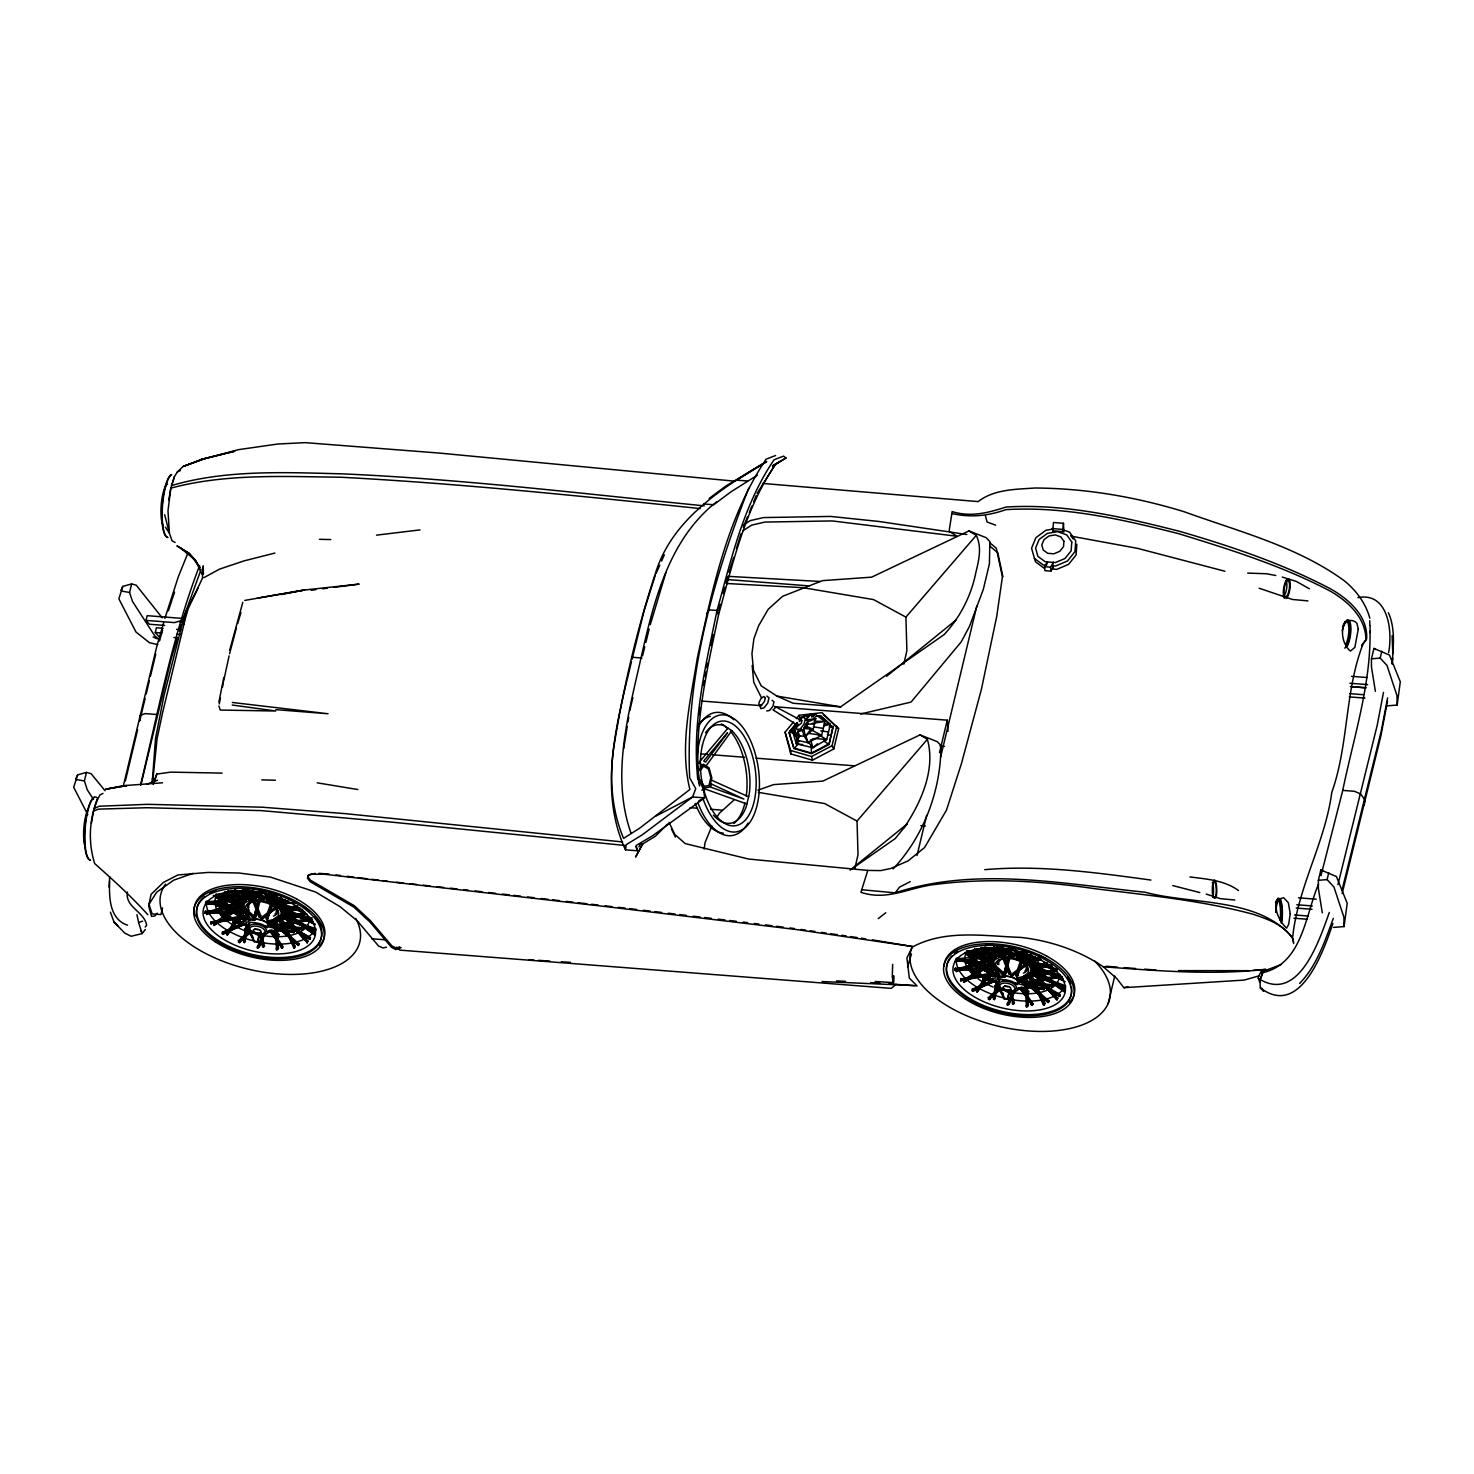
<?xml version="1.0" encoding="UTF-8"?>
<svg xmlns="http://www.w3.org/2000/svg" width="1474" height="1474" viewBox="0 0 1474 1474"><rect width="100%" height="100%" fill="white"/><g stroke="black" fill="none" stroke-linecap="round" stroke-linejoin="round"><path stroke-width="1.5" d="M1333.565 927.422L1344.067 926.556L1347.218 903.286L1336.402 876.551L1320.851 869.936L1318.364 880.31L1318.364 888.343L1322.289 912.793M1386.647 705.917L1397.149 705.051L1400.3 681.78L1389.485 655.064L1373.934 648.431L1371.446 658.823L1371.446 666.838L1375.371 691.288M270.332 924.438L270.553 921.747L270.332 924.438L297.748 906.16M1047.627 963.167L1020.211 981.444L1020.45 978.754L1044.992 962.393M1370.065 632.622L1370.12 625.695M262.151 892.489L256.015 916.644L253.712 918.284L259.664 893.41M1012.048 949.514L1005.894 973.651L1003.591 975.291L1009.543 950.435M237.498 891.788L249.825 917.97L248.609 920.402L235.011 890.038M244.868 911.651L227.217 935.05L226.554 932.747L235.785 920.255M314.496 934.866L314.975 932.747L280.963 908.481L281.202 911.116L314.496 934.866L314.975 932.747M988.335 977.354L977.096 992.057L976.433 989.773L993.587 966.576M1064.375 991.873L1064.854 989.773L1030.842 965.507L1031.081 968.142L1064.375 991.873L1064.854 989.773M793.473 722.039L785.089 732.136L790.764 753.914L812.45 760.197L833.75 748.976L838.614 728.709L822.031 712.661L799.055 715.295L796.273 718.667M892.673 964.383L892.249 977.115L893.465 982.624L875.151 981.481M218.889 702.085L223.79 677.414M233.5 923L232.874 920.882L234.458 922.19L241.183 922.706M982.753 977.907L984.356 979.215L983.398 980.026L982.753 977.907L987.34 978.257M295.132 931.126L293.492 931.31L293.418 932.618L295.132 931.126L275.435 929.007M1045.011 988.151L1043.371 988.317L1043.297 989.625L1045.011 988.151L1025.333 986.032M893.815 975.751L893.465 982.624L893.465 976.285M109.076 887.182L109.666 876.827M1388.619 652.632C1392.819 630.964 1388.232 591.645 1357.886 597.652M1392.193 663.687C1393.206 646.754 1395.602 628.679 1388.397 612.723M245.31 924.216L222.298 933.761L222.408 932.213L241.239 923.701M995.208 981.242L972.195 990.768L972.287 989.238L993.218 979.786M1009.174 991.597L1007.645 999.409L1004.107 998.727L1002.652 992.665M735.379 481.243L439.473 453.089L305.192 442.642L277.665 444.024L238.585 449.644L204.997 458.543L183.255 466.41L177.304 471.975L174.466 476.599L170.726 488.686L167.981 510.944L169.418 533.275L172.053 540.792L175.148 542.469M1076.849 544.256L1076.057 554.998L1068.576 564.358L1056.803 569.351L1052.676 569.038M716.438 501.952C668.643 539.576 653.848 601.41 641.006 657.938C628.385 714.54 610.826 775.821 630.909 832.865M218.907 706.046L220.234 710.063L275.693 711.002L232.229 705.033M250.193 931.66L253.012 933.263L246.969 928.159L247.835 924.548L249.825 923.424L246.895 926.317M1000.072 988.667L1002.891 990.27L996.848 985.166L997.714 981.573L999.704 980.431L996.774 983.342M102.977 793.381L99.919 794.965C88.974 815.362 87.721 841.654 94.686 863.58C113.185 880.052 131.186 896.266 147.861 914.746M1292.753 936.561C1298.06 886.74 1325.181 842.317 1331.777 792.459C1348.692 744.665 1344.712 692.338 1362.602 645.096M1063.878 532.114L1063.454 523.288L1053.486 522.515L1052.749 530.806L1062.736 531.598L1063.141 529.866L1069.59 532.151L1075.744 540.884L1074.97 551.626L1067.489 560.986L1055.697 565.979L1052.51 565.74L1053.376 562.184L1050.594 567.158L1050.907 571.138L1044.919 570.659L1044.605 566.698L1047.388 561.705L1046.558 565.168L1043.334 565.021L1034.343 558.406M292.792 922.245L315.381 930.702L315.694 928.786L282.087 916.183M696.889 741.772L697.294 757.728M697.902 730.459L698.529 723.697M699.339 714.65L699.947 707.87M1032.426 975.401L1065.26 987.727L1065.37 986.585M1364.298 805.08L1364.777 799.737L1360.723 794.025L1354.514 791.298L1342.74 790.396L1320.98 875.667M1392.175 664L1392.727 657.92M275.269 899.287L275.675 894.902M276.172 896.303L275.546 902.954L276.504 903.267L277.665 897.648A20.654 10.539 13.5 0 1 281.681 901.185M276.504 903.267L277.13 896.524M1025.572 951.928L1025.425 959.979L1026.051 953.328M1026.383 960.274L1027.028 953.549M243.486 903.451L243.118 905.552L215.057 895.658M152.393 778.401L152.614 782.51L157.11 738.548L162.711 712.145L185.282 618.675L188.267 608.559L202.399 578.25L203.172 565.85L203.467 574.031M287.043 900.817L261.138 919.15L261.303 917.528L285.256 899.656M1035.835 958.745L1011.017 976.156L1011.201 974.535L1035.153 956.681M240.446 919.057L238.18 920.568L238.272 922.724L240.17 921.471L240.446 919.057L255.426 919.887L252.865 920.089M990.325 976.083L988.059 977.575L988.17 979.749L990.049 978.478L990.325 976.083L1005.323 976.912L999.869 977.815M259.295 934.59L257.747 942.402L254.228 941.702L248.093 930.076L250.175 931.881M704.185 849.116L705.014 842.704L711.887 826.048M257.747 942.402L258.779 934.682L256.292 934.35L259.682 935.05A11.166 5.693 13.5 0 0 267.568 933.226L268.655 931.476L267.568 933.226M1007.645 999.409L1009.414 989.57M281.368 914.709L281.921 912.203L307.937 941.002L307.366 942.641L282.861 916.367M1031.247 971.735L1031.8 969.229L1057.835 998.027L1057.245 999.648L1031.247 971.735L1032.15 969.395M213.472 924.64L213.712 922.964L214.799 924.548L213.877 925.377L241.496 906.75M315.381 930.702L315.694 928.786M993.255 963.591L963.756 982.384L963.591 979.989L987.801 964.549M1065.26 987.727L1065.591 985.811L1031.984 973.209M772.634 466.06L786.047 458.009L783.56 456.129L774.016 459.833C743.412 504.827 731.399 558.793 717.046 610.476C705.696 665.658 691.914 721.707 697.663 778.438L703.724 789.29L704.609 797.876L652.798 835.611L636.178 845.468L637.45 850.774L625.473 849.853L626.21 844.694L642.332 834.781L692.633 796.955L695.746 788.664L689.685 777.83C685.078 678.666 712.79 579.89 748.663 488.281M623.686 748.755L627.279 726.369M627.998 721.892L628.716 717.414M91.425 823.118L93.452 811.105L98.445 809.134L146.755 807.734L261.23 810.608L390.518 822.013L625.252 845.486M242.473 917.97L210.708 923.516L210.966 921.969L247.853 914.728M992.371 974.977L960.587 980.542L960.864 978.994L997.732 971.753M703.669 685.465L704.443 680.988M705.217 676.511L706.009 672.033M706.783 667.556L707.557 663.079M994.213 957.547L993.31 959.519M1031.8 969.229L1031.524 970.85L1056.766 999.98M168.755 499.962L170.855 488.134C225.909 473.357 284.445 476.581 341.12 477.244C461.086 483.619 580.627 496.075 700.095 508.567M247.853 928.583L244.408 942.605L243.431 940.523L246.287 924.898M243.523 942.107L246.803 924.235M244.408 942.605L247.245 927.146M997.732 985.609L994.305 999.63L993.31 997.548L996.166 981.924M993.402 999.132L996.682 981.26M994.305 999.63L997.143 984.171M219.294 703.964L220.474 697.718M222.463 687.326L223.256 683.162M1383.496 692.356L1377.25 725.097L1337.95 884.621M1387.587 697.884L1381.322 730.736L1341.966 890.462M1387.476 701.237L1380.825 736.152L1342.151 893.52M993.071 961.988L993.365 960.477L968.123 951.578M775.582 455.521L766.038 459.206C726.793 518.314 712.347 589.471 697.368 657.736C690.477 700.813 679.238 746.341 689.887 789.474L639.661 828.185L623.576 838.393C611.636 809.945 609.315 778.327 613.7 747.981C623.134 688.321 636.989 629.14 655.93 571.783C672.439 519.917 720.639 488.705 765.024 462.578M711.094 645.483L713.379 634.557M780.759 461.159L775.471 464.328C744.867 509.322 732.854 563.289 718.501 614.971C707.152 670.154 693.37 726.203 699.118 782.934L697.957 766.904M223.643 681.08L229.096 655.875M989.165 961.361L956.386 971.532L956.515 969.247L985.83 960.145M246.195 920.108L216.346 895.05L215.867 897.132L243.21 920.089M992.776 976.378L965.839 953.752L993.089 977.115M1022.145 982.384L1059.548 975.438L1059.087 977.428L1024.596 983.84M854.938 868.131L858.015 854.717L857.039 821.073L927.367 739.322L920.071 734.881L822.787 781.128L773.629 784.61L757.894 790.211M903.82 664.166L906.879 650.753L905.92 617.109L976.249 535.357L968.952 530.916L871.668 577.145L822.492 580.645L782.62 596.288L768.157 609.352L758.649 625.713L753.896 638.739L751.943 653.719L753.509 670.467L761.174 685.797L776.872 696.078L793.123 703.264L840.585 706.857L944.097 634.612C960.311 617.219 971.348 595.459 975.935 572.152C978.92 560.138 981.997 547.038 976.249 535.357M140.527 784.997C158.234 711.371 172.347 636.344 199.616 565.463M1342.74 790.396C1353.482 737.903 1370.894 685.502 1370.028 631.351M631.48 661.586C616.98 722.444 597.781 789.732 625.473 849.853M629.803 710.689L632.862 697.534M87.777 814.625L73.7 787.282L77.661 774.845L86.45 772.413L91.112 773.703L105.059 790.709M157.681 644.562L149.537 642.738L135.958 631.996L118.86 598.794L122.839 586.376L131.61 583.925L136.29 585.233L162.232 617.827M93.47 799.405L87.261 789.788L84.405 780.925L86.45 772.413M159.671 639.992L154.752 635.884L132.439 601.318L129.565 592.456L131.61 583.925M164.683 625.437L149.408 624.257L146.037 620.388L147.179 615.671L185.282 618.638M158.639 636.344L155.267 632.493L156.391 627.758L163.117 628.293M123.724 784.389L156.76 646.533L163.651 622.691M125.364 780.907L137.635 729.722M145.097 698.565L139.754 720.823L140.251 715.461L144.986 713.6L156.76 714.522M146.166 694.107L149.353 680.748M150.422 676.308L155.765 654.051M140.933 784.942L170.671 660.905L177.451 637.394M162.545 907.873L160.942 914.58L152.117 913.917L149.003 904.281L156.631 892.249L173.637 880.199L193.149 873.327M806.536 722.739L803.68 728.469L805.375 736.355L795.37 735.508L794.891 727.714L797.047 722.592M806.02 718.962L810.645 714.374L805.928 719.994L815.767 718.612L813.187 729.354L803.901 728.469L806.96 726.498L808.084 721.763L815.767 718.612L810.645 714.374L799.663 717.543L801.838 720.528M796.955 722.942L789.069 732.449L793.952 748.534L811.621 753.656L828.978 744.517L832.755 727.437L820.336 715.977L816.025 716.475M833.75 748.976L832.036 745.733L836.716 726.203M939.491 752.624L947.266 720.178L775.342 706.783M917.031 855.491L926.649 815.325M940.559 757.304L976.912 605.574M1052.749 530.806L1053.173 529.074L1045.877 530.29L1035.835 537.77L1031.542 548.254L1035.43 561.778L1044.44 568.393M1062.736 531.598L1063.454 523.288M1108.153 1003.591L1114.749 976.046M1344.067 926.556L1343.901 917.123L1333.915 886.943L1327.097 879.591L1328.756 872.682M1397.149 705.051L1396.984 695.617L1386.997 665.437L1380.18 658.104L1381.838 651.176M224.527 892.415L252.773 916.92L253.16 915.317L226.996 891.752M974.406 949.44L1002.652 973.946L1003.039 972.343L976.875 948.777M306.832 914.433L267.439 922.392L267.826 920.808L304.878 912.664M1056.711 971.44L1017.318 979.418L1017.705 977.833L1056.95 969.21M632.033 659.357L644.175 610.439L655.211 575.56M642.553 655.801L644.764 646.902M645.852 642.461L649.168 629.103M650.274 624.663L665.898 572.557M253.712 918.284L260.198 892.802M254.707 918.247L261.119 893.078M1003.591 975.291L1010.611 947.69M1004.605 975.272L1011.533 948.003L1020.837 957.234L1021.611 956L1015.402 949.551M996.829 956.405L955.41 961.122L996.829 956.405L997.253 954.857L958.395 958.69M229.704 650.2L242.823 602.258M229.557 653.774L236.393 627.887M718.649 610.641L720.381 604.266M723.255 593.635L724.968 587.278M726.129 583.022L727.843 576.647M237.167 900.982L246.213 900.098L247.356 897.85L206.231 901.904M164.904 618.361L178.336 576.721L187.917 553.026M159.432 640.95L162.582 630.08M179.312 630.983L180.547 626.708M233.537 913.032L204.978 912.738L205.402 911.208L229.981 910.969M996.571 969.91L954.857 969.745L955.299 968.234L979.86 967.976M1318.53 884.124C1305.245 915.096 1302.482 963.664 1262.739 972.674L1260.694 972.306L1258.151 977.428L1259.736 982.366M237.701 623.484L240.944 612.465M989.975 542.948L996.295 548.181L1002.412 576.758L996.737 616.335L981.408 689.316L961.49 763.421L946.474 810.166L924.567 847.55L908.095 860.871L890.664 868.518L880.549 870.6L867.799 870.415L860.927 892.286C887.735 901.443 910.287 886.777 936.524 884.271C988.833 877.712 1041.878 881.028 1093.892 888.564C1147.288 895.252 1201.144 900.246 1253.25 914.304C1268.082 919.315 1284.702 925.009 1293.03 939.343L1293.656 943.452M907.542 966.87L911.466 954.01M799.055 734.292L797.194 740.261L808.157 742.749L821.644 735.305L824.924 721.56L815.048 714.024L802.796 716.898M729.004 572.409L733.683 557.356M736.355 548.77L741.035 533.717M97.008 799.332L94.078 808.563L99.145 806.223L147.584 804.325L262.04 807.199L345.469 813.666L622.525 841.93M168.386 610.826L174.54 592.143M182.684 620.222L201.127 569.332M1329.327 912.424C1319.267 940.32 1298.686 1004.291 1258.262 978.386M1333.307 918.394C1324.813 941.204 1316.927 965.728 1299.552 983.508M1332.901 923.479C1323.357 951.578 1300.105 1018.221 1260.325 987.875L1259.994 980.192L1262.739 972.674L1259.994 980.192M275.288 925.912L277.259 928.252L276.172 930.168L274.533 928.233L275.288 925.912L267.642 924.345L267.439 927.717L265.265 926.114A11.166 5.693 13.5 0 0 255.757 922.927M276.338 927.643L302.667 929.726L303.662 927.736L270.313 925.101M1025.185 982.937L1027.138 985.258L1026.051 987.193L1024.412 985.24L1025.185 982.937L1017.521 981.352L1017.318 984.724L1015.162 983.121A11.166 5.693 13.5 0 0 1005.636 979.934L990.049 978.478M1026.236 984.65L1052.547 986.732L1053.542 984.743L1020.192 982.108M174.466 476.599L171.463 485.591C226.167 469.432 285.256 472.454 341.931 473.836C463.149 479.105 583.649 493.827 704.314 505.858M153.499 783.928L156.815 774.071L170.763 772.136L222.15 773.113M275.196 896.966L267.163 920.071L265.983 917.565L273.151 896.303M266.352 919.536L274.367 895.805M267.163 920.071L275.269 896.081M1025.075 953.991L1017.06 977.096L1015.862 974.59L1023.03 953.328M1016.231 976.562L1024.246 952.812M1017.06 977.096L1025.149 953.088M227.715 890.812L245.366 901.996L245.863 900.54L231.05 890.499M979.491 949.109L995.245 959.021L995.742 957.547L980.929 947.506M277.628 920.845L309.927 939.196L310.443 937.704L277.609 918.56M1027.525 977.87L1059.806 996.221L1060.34 994.729L1046.816 986.843M250.027 897.371L250.727 898.219L252.257 896.229L238.954 895.252M153.02 784.076L156.815 774.071M260.769 915.594L258.374 915.17L259.111 916.939L260.769 915.594L250.783 890.775M995.226 950.933L984.724 948.316L998.488 977.428L999.704 974.996L987.377 948.795M1010.648 972.619L1008.253 972.177L1009.008 973.946L1010.648 972.619L1000.662 947.8M970.813 969.947L971.384 972.011L970.813 969.947L988.999 977.686M743.246 527.305L747.576 516.674M749.308 512.436L751.906 506.061M753.638 501.805L756.236 495.448M205.789 902.622L243.8 909.2L205.457 903.138L206.378 901.167L241.165 906.676M265.486 933.134L259.369 946.99L257.324 947.782L262.722 933.89M257.324 947.782L263.809 933.079M258.263 948.077L264.38 934.258M656.114 573.478L659.762 565.187M661.605 561.041L664.332 554.832M1015.365 990.159L1009.266 1003.997L1007.221 1004.807L1012.601 990.896M1007.221 1004.807L1012.767 992.205M1008.161 1005.102L1014.259 991.283M279.194 917.657L280.557 915.52L295.297 946.492L294.45 947.966L280.152 919.684M816.08 716.143L820.557 715.609L830.378 724.324L826.711 739.561L812.874 747.705L796.365 743.817L798.024 740.095M243.578 911.098A40.867 20.857 13.5 0 1 234.845 905.478L244.039 902.106M255.96 896.689L257.784 897.298L258.447 895.879L234.863 890.02M1005.858 953.696L1007.663 954.323L1008.327 952.904L1006.079 953.457M1020.211 981.444L1020.45 978.754M277.573 936.101L279.176 934.59L271.456 930.481M1027.452 993.126L1029.073 991.615L1021.335 987.506M120.905 590.282L122.839 586.376M75.745 778.769L77.661 774.845M243.8 889.725L249.53 899.969L250.212 898.587L246.434 890.462M993.697 946.732L999.409 956.976L1000.091 955.594L996.313 947.469M191.528 600.839L198.013 588.089M872.313 939.859L912.627 946.548L906.897 957.86L909.329 978.091L917.086 985.94L888.988 983.821M196.503 591.185L185.927 611.544L183.126 620.388L163.835 696.262L155.525 738.437L152.154 783.413M1013.154 955.244L1015.07 953.844L1000.606 946.842M1050.907 571.138L1053.081 567.324M1043.739 1005.084L1045.177 1003.518L1032.408 976.672M717.156 816.946L719.275 813.316L733.739 800.253M270.921 921.913L298.503 945.46L299.277 944.115L273.132 921.139M1042.597 998.082L1048.382 1002.486L1049.175 1001.122L1023.03 978.165M638.887 846.813L640.711 843.681L642.738 843.939L655.451 836.182L667.593 824.04M993.679 966.207L993.236 964.033L956.276 958.192L955.668 959.648L993.679 966.207L955.355 960.145M1017.465 990.252L1018.534 988.483L1017.465 990.252A11.166 5.693 13.5 0 1 1009.561 992.076L1006.189 991.357L1009.561 992.076M706.525 614.032L709.068 609.849L717.046 610.476L718.501 614.971M798.742 733.923L795.37 735.508L798.484 730.367M800.161 735.526L797.194 740.261L794.007 729.63L796.808 724.766M757.102 493.311L775.471 464.328M262.114 892.102L270.94 900.209L271.732 898.974L265.523 892.544M258.834 891.365L253.583 897.758L254.118 899.066L256.015 897.832M1008.713 948.372L1003.462 954.784L1003.997 956.092L1011.017 948.648M205.033 913.327L205.402 911.208M954.912 970.334L955.299 968.234M271.179 933.153L282.308 948.224L283.211 946.916L271.971 930.536M1019.787 988.299L1032.205 1005.231L1033.09 1003.923L1021.851 987.543M281.202 911.116L280.963 908.481M705.291 766.977L731.823 730.643L724.102 725.65A49.655 25.666 82.5 0 0 705.549 732.818M1361.663 645.796L1365.956 639.956C1365.882 617.643 1348.01 601.318 1330.027 590.982C1282.067 565.795 1230.108 549.489 1178.5 533.643C1122.322 519.345 1064.081 506.079 1005.858 509.654C988.206 515.918 970.721 517.779 951.928 513.542M216.42 905.441L248.332 919.481L216.42 905.441L216.825 904.354M995.908 976.028L966.299 962.448L989.607 972.177M238.438 916.699L243.707 909.569M226.499 934.387L245.016 909.366M227.217 935.05L244.131 912.166M976.396 991.412L993.587 968.178M977.096 992.057L994.029 969.192M990.896 973.872L994.747 968.658M699.192 769.815L703.43 764.214L709.049 767.843L711.831 777.977L709.657 786.987L704.203 788.093L700.703 782.362M700.113 770.828L703.706 766.075M861.774 889.706L895.142 892.876L899.564 887.127L910.232 881.636M145.318 929.468L142.167 933.558L140.749 930.315M1362.179 644.691L1366.656 638.887C1367.946 616.132 1349.171 599.642 1331.151 589.195C1283.172 563.823 1231.509 546.393 1179.513 531.303C1123.059 517.006 1064.431 503.279 1005.913 507.074C988.225 512.749 971.016 517.411 952.149 511.589L949.09 531.23L956.939 536.241L832.202 520.93L764.84 522.072L751.611 525.149L742.878 530.806M801.211 729.169L805.375 736.355L810.663 729.556L821.644 735.305L808.986 733.426M802.685 744.591L796.365 743.817L792.662 731.546L797.176 724.637M278.457 948.574L276.375 948.372L276.504 949.772L278.457 948.574L277.075 920.181M1028.355 1005.6L1026.254 1005.397L1026.401 1006.797L1028.355 1005.6L1026.954 977.207M274.238 894.773L259.977 897.813L261.69 899.527L275.896 895.547M1024.117 951.799L1009.856 954.839L1011.569 956.534L1023.564 953.033M157.184 913.143L154.881 915.962L151.527 916.367L148.634 905.828L151.103 894.313L163.356 882.465L177.893 874.966L208.147 872.424L238.825 872.995L270.295 877.048L315.51 891.991L340.107 906.713L357.408 920.955L378.523 945.995L382.853 947.929L386.483 947.174M254.118 899.066L260.677 891.088M255.186 899.103L261.672 891.217M1003.997 956.092L1010.556 948.114M1005.065 956.129L1011.551 948.243M904.133 827.633C920.955 802.851 935.916 769.428 927.367 739.322M793.749 731.915L789.677 731.27L794.928 724.95M795.831 725.097L789.253 733.002L793.952 748.534L798.374 743.909M893.115 868.923C923.793 836.255 941.02 790.193 940.946 745.494L937.261 741.643L920.071 734.881M727.953 728.138L698.731 762.74L708.478 769.152L710.837 777.756L708.994 785.402L704.351 786.324L700.408 779.838M145.189 927.054L146.663 925.34C144.636 911.706 124.7 907.192 127.427 891.991M956.386 971.532L956.515 969.247M401.149 947.616L395.861 949.569L391.55 947.395L370.085 922.171L354 907.21L310.093 881.655L307.513 878.154L308.084 875.501L311.309 874.303L324.133 874.211L613.331 907.468L795.96 929.486L912.627 946.548M912.019 947.248C945.276 929.025 984.429 936.156 1020.634 937.39C1049.856 940.615 1078.894 950.269 1103.307 966.778L1117.052 978.81L1123.814 987.691L1244.222 980.081L1259.165 975.825M259.074 933.705L263.514 947.174L264.528 946.032L261.119 933.208M1009.543 992.923L1013.393 1004.181L1014.425 1003.057L1010.998 990.215M795.37 735.508L799.756 730.754M268.268 901.167L269.245 900.153L266.665 899.122L268.268 901.167L293.418 903.267M1038.064 957.934L1016.544 956.147L1018.147 958.192L1019.124 957.179L1025.886 957.731M211.132 924.124L210.966 921.969M961.011 981.15L960.864 978.994M796.365 743.817L799.369 740.869M302.538 928.823L303.662 927.736M1043.758 985.148L1052.418 985.848L1053.542 984.743M247.356 897.85L246.213 900.098M997.253 954.857L996.092 957.105M302.557 909.919L272.837 901.535L274.164 903.875L275.104 902.972L303.423 910.95M1024.043 960.901L1024.983 959.998L1022.716 958.561L1024.043 960.901L1055.052 969.634M1027.691 961.803L1028.539 964.346L1029.368 963.554L1061.391 978.699M812.082 716.788L815.048 714.024L811.529 716.843M238.383 940.762L240.502 941.591L239.359 942.641L238.383 940.762L249.64 930.536M238.42 942.255L249.825 931.9M239.359 942.641L250.893 932.158M963.756 982.384L970.445 977.888M988.262 997.787L990.399 998.617L989.238 999.648L988.262 997.787L997.916 989.017M988.299 999.28L999.722 988.925M989.238 999.648L1000.772 989.183M805.375 736.355L813.187 729.354L806.96 726.498M248.645 919.021L249.825 917.97M998.524 976.046L999.704 974.996M223.035 934.276L246.379 923.332M972.932 991.302L994.231 981.26M809.005 742.896L812.874 747.705L817.517 743.762M803.146 734.089L808.157 742.749L813.058 738.603M896.118 984.337L891.236 988.372L399.878 950.122L396.432 947.229M886.611 676.308L955.926 620.13M262.206 919.444L263.754 918.191L261.303 917.528M1012.104 976.451L1013.633 975.217L1011.201 974.535M709.197 498.378L725.908 486.033L766.554 461.473M268.176 922.927L269.3 922.024L267.826 920.808M1018.055 979.934L1019.179 979.049M878.209 918.652L885.8 912.756M799.148 720.141L803.109 717.101L805.283 718.87L804.03 724.121L800.29 728.911L796.881 729.612L796.384 725.724M799.258 721.597L800.953 720.289L801.893 721.044L801.34 723.292L798.282 725.65L772.966 709.86L775.011 708.294L774.734 706.286L800.953 720.289M245.863 900.54L244.776 902.364M994.655 959.39L995.742 957.547M261.138 919.15L285.587 900.909M1011.017 976.156L1035.467 957.934M306.887 942.955L307.937 941.002M1056.747 998.782L1057.835 998.027M272.45 920.476L295.095 905.368M270.332 923.682L297.029 905.884M1020.211 980.707L1046.927 962.909M743.172 525.186L750.155 520.654L763.385 517.577L830.765 516.434L879.057 521.483L966.852 534.509M757.415 475.162L730.938 491.837L713.692 504.753L703.706 503.979M215.572 921.784L239.783 906.344M213.877 925.377L241.515 907.744M963.37 981.647L989.515 964.973M974.296 975.438L991.578 964.401M766.609 461.694L736.724 480.156L747.687 481.003M772.468 465.673L786.047 458.009M203.873 577.679L219.386 569.185L244.076 560.875L274.883 553.063M793.767 747.963L811.455 753.085L828.793 743.946M785.089 732.136L790.635 750.469L811.529 756.531L832.036 745.733M656.262 815.896L692.633 796.955L704.609 797.876L698.713 800.861M969.763 952.959L1001.601 954.747L968.178 952.278M287.448 900.982L279.544 904.944L279.765 906.492L287.78 902.475M284.408 904.87L288.462 902.843M1029.442 961.951L1035.356 958.984M1039.667 958.487L1029.663 963.517L1040.386 958.837M177.304 471.975L180.381 470.519M895.142 892.876C975.751 866.288 1062.736 883.829 1145.095 892.231C1191.84 904.962 1258.262 896.689 1292.643 937.814L1293.509 942.273M222.298 933.761L244.297 923.829M972.195 990.768L994.195 980.836M287.614 925.469L310.443 937.704M1047.406 988.262L1060.34 994.729M793.086 729.814L794.873 730.588L792.662 731.546L795.057 735.158M105.888 789.198L126.617 785.605L105.888 789.198L123.116 785.697L162.545 782.786M201.293 459.446L183.255 466.41L204.997 458.543L234.716 451.247L201.293 459.446L204.997 458.543M146.589 784.352L157.571 780.188M1260.694 972.306L1280.961 964.586M399.73 946.805L396.211 948.114L391.9 945.939L370.435 920.716L354.35 905.736L310.443 880.199L307.863 876.68L308.692 874.819L315.289 873.382M110.421 912.166L113.995 922.024L124.756 933.079L131.131 936.266L142.167 933.576L138.593 922.484L142.628 921.158M208.718 911.577L244.315 900.522L243.652 902.972M212.569 911.872L237.756 904.059M206.507 914.525L210.874 913.161M217.433 911.135L230.534 907.063M956.165 970.85L987.635 961.085M967.681 967.478L976.23 964.825M185.319 619.448L174.393 622.599L146.037 620.388M179.957 625.031L184.324 623.76M268.286 932.047L276.172 930.168M1018.166 989.054L1026.051 987.193M860.576 714.024L911.043 702.085L961.14 641.982L969.524 626.303L983.305 589.434L989.441 563.805L989.828 541.529L986.143 537.678L968.952 530.916M824.021 725.761L830.378 724.324L824.169 723.752M244.776 600.415L304.676 590.005L280.981 594.575M250.212 898.587L248.222 899.029L248.645 900.135M1000.091 955.594L998.101 956.036L998.524 957.16M267.439 922.392L306.758 913.769M1017.318 979.418L1056.987 970.74M260.53 899.269L276.836 895.805M261.69 899.527L277.388 896.174M1010.409 956.294L1026.715 952.812M1011.569 956.534L1027.267 953.199M1123.814 987.691L1128.052 986.806M766.756 711.002L769.686 710.413L772.892 706.304L773.961 701.808L772.1 700.279M799.277 731.03L802.685 730.33L806.425 725.54L807.678 720.289L805.523 718.52M701.753 790.175L706.009 789.327L746.876 803.993M210.708 923.516L245.992 916.588M960.587 980.542L998.082 973.172M270.055 925.783L305.265 919.242M270.811 926.391L275.104 925.58M279.397 924.788L296.606 921.6M300.899 920.789L305.192 919.997M275.656 926.317L307.034 920.495M276.872 926.409L309.208 920.402M1024.983 982.605L1046.485 978.607M1050.778 977.815L1057.226 976.617M1023.288 983.748L1059.161 977.096M795.352 726.811L797.323 726.442L795.315 725.982M257.342 598.131L303.478 590.116L359.14 584.109L334.027 587.334M284.979 928.749L293.566 946.805L295.297 946.492M1030.105 975.751L1043.463 1003.812L1045.177 1003.518M253.16 915.317L251.17 915.649L251.907 917.068M1003.039 972.343L1001.067 972.674L1001.786 974.093M829.217 726.922L833.344 726.258L828.978 744.517L823.855 740.998M812.156 723.329L824.924 721.56L814.109 721.173M277.038 934.885L279.176 934.59M311.198 590.282L315.768 589.692M322.622 588.808L327.173 588.218M376.533 535.136L419.998 529.903M1307.899 600.895L1292.44 599.476L1259.109 588.218M212.496 902.714L205.512 904.115L212.311 903.433M216.918 902.272L227.991 901.185M236.853 900.319L241.275 899.877M205.697 903.451L246.95 899.398M216.825 902.991L232.652 901.425M1247.686 573.091L1266.516 573.755L1275.765 575.505M1371.446 658.823L1380.18 658.104M1318.364 880.31L1327.097 879.591M1249.031 970.666L1178.592 970.629M1253.213 970.334L1265.761 969.376C1211.812 975.383 1157.256 970.776 1103.307 966.778M789.677 731.27L793.473 731.012M793.067 732.744L789.069 732.449M1012.362 954.01L1015.07 953.844M793.344 730.68L794.873 730.588M1234.807 900.024L1220.306 898.643L1206.266 894.11M254.91 922.65L240.17 921.471M1004.789 979.676L1002.449 979.786L1005.655 979.952M984.724 869.66C1040.386 864.833 1095.827 872.553 1150.881 880.052M300.014 907.984L282.068 908.721L281.847 910.287L302.465 909.44M293.123 909.182L297.38 908.997M290.544 910.324L296.974 910.066M1031.966 965.746L1052.141 964.899M1032.39 966.631L1036.627 966.465M1040.884 966.281L1049.377 965.931M1031.745 967.312L1052.344 966.447M1031.874 967.699L1036.167 967.534M1040.441 967.349L1048.991 966.999M253.731 916.717L256.015 916.644M1003.61 973.724L1005.894 973.651M807.512 724.139L814.477 723.992M234.458 910.914L245.624 910.803M220.953 912.406L234.182 912.277M238.585 912.222L245.2 912.148M204.978 912.738L245.9 912.314M237.922 912.996L244.5 912.922M289.217 936.801L297.564 944.134L299.277 944.115M984.337 967.939L995.503 967.81L995.798 969.321L954.857 969.745M1044.108 998.211L1049.175 1001.122M250.23 930.37L245.292 930.131L244.758 928.602L249.29 928.657M319.434 539.281L330.766 539.576M261.782 779.875L275.38 780.243M1004.844 954.82L1005.913 954.857M318.918 873.345L329.218 874.082M822.087 981.555L914.212 985.535M836.495 980.892L845.597 981.352M728.045 576.352L819.857 581.438M726.387 583.483L804.472 587.758M529.203 959.758L533.772 960.035M538.36 960.329L549.82 961.048M561.281 961.767L570.438 962.338M870.637 982.587L879.812 983.213M1189.905 876.956C1206.358 879.02 1224.783 880.346 1238.473 890.554M218.981 893.778L234.513 894.921M218.281 895.252L251.704 897.721M966.631 950.638L984.392 951.946M988.833 952.278L1002.154 953.254M213.269 895.455L248.516 898.053M977.004 952.701L988.464 953.549M385.082 939.786L371.78 938.772M1106.163 966.262L1117.458 967.128M1124.238 967.626L1135.533 968.492M1144.561 969.173L1155.856 970.021M232.8 922.429L242.86 923.185M988.833 979.547L993.31 979.878M235.785 923.166L244.85 923.848M982.697 979.436L992.757 980.21M985.664 980.192L997.014 981.039M1033.09 1003.923L1031.192 1003.776L1031.358 1005.176M1052.031 528.558L1061.999 529.35M1044.605 566.698L1050.594 567.158M726.719 579.485L809.171 585.897M1351.566 676.326L1367.061 677.524M1349.908 683.254L1367.632 684.618M1350.405 686.571L1366.287 687.805M1351.584 686.737L1365.127 687.787M1349.926 693.646L1363.468 694.715M1349.263 696.889L1364.961 698.105M179.717 621.788L184.213 622.139M632.033 657.257L642.001 658.03M176.567 629.343L181.044 629.674M155.267 632.493L161.808 633.009M177.064 634.188L181.431 634.539M173.895 637.542L178.262 637.874M701.993 701.071L761.597 705.714M939.915 746.028L944.484 746.397M275.951 709.657L328.076 713.748L232.339 702.472M701.016 753.877L707.889 754.412M712.476 754.78L744.573 757.268M756.033 758.17L854.607 765.835M690.09 807.66L696.944 808.194M710.652 809.263L722.076 810.147M920.845 825.624L925.414 825.993M1298.483 897.813L1316.208 899.195M867.799 870.415L748.645 859.047L685.244 843.607L674.926 834.597L669.012 822.4M1296.825 904.741L1312.321 905.957M1296.236 908.058L1312.044 909.292M1294.577 914.967L1308.138 916.036M1293.951 918.21L1307.401 919.26M1024.264 983.619L1035.098 984.466M1021.851 983.784L1053.044 986.253M276.541 926.759L280.871 927.109M287.375 927.625L296.034 928.307M274.201 926.943L303.165 929.246M762.629 483.435L978.146 501.602C994.305 489.128 1015.494 489.442 1034.859 488.005C1085.712 488.318 1135.735 496.867 1184.285 511.773C1238.602 531.488 1296.641 546.172 1344.048 580.59C1356.117 590.282 1365.698 603.198 1369.843 618.232M1030.381 958.118L1034.895 958.487M1017.023 957.731L1040.681 959.703M1018.147 958.192L1041.031 960.09M266.665 899.122L288.185 900.927M276.007 900.725L287.264 901.664M267.126 900.725L295.095 903.046M814.33 738.419L826.711 739.561L817.941 734.457M1020.837 957.234L1011.993 949.127M1027.71 986.64L1043.371 988.317M1020.837 987.211L1044.034 989.551M275.583 929.375L293.492 931.31M270.958 930.186L294.155 932.545M396.432 882.263L403.157 883M409.883 883.737L416.626 884.474M423.351 885.211L430.076 885.966M436.82 886.703L443.545 887.44M450.27 888.177L457.014 888.933M463.739 889.67L468.216 890.167M475.07 890.941L481.906 891.733M488.76 892.507L495.596 893.299M502.45 894.073L509.285 894.865M513.855 895.381L520.691 896.174M527.545 896.947L534.38 897.74M541.216 898.514L548.07 899.306M552.621 899.822L559.475 900.614M566.311 901.388L573.165 902.18M577.716 902.696L586.855 903.746M591.406 904.262L598.26 905.054M605.095 905.828L611.95 906.621M618.472 907.302L625.271 908.113M629.803 908.647L636.602 909.458M643.401 910.269L650.218 911.079M654.751 911.614L661.55 912.424M668.348 913.217L675.147 914.027M679.68 914.562L686.479 915.372M693.296 916.183L700.095 916.994M704.627 917.528L711.426 918.339M718.225 919.15L725.024 919.942M729.556 920.495L736.355 921.287M743.172 922.098L747.705 922.632M335.925 874.911L340.42 875.464M347.127 876.293L353.852 877.122M358.329 877.675L367.284 878.78M371.78 879.333L378.486 880.162M382.982 880.715L387.459 881.268M754.356 923.479L758.797 924.032M765.467 924.88L772.118 925.727M776.577 926.28L783.228 927.128M789.898 927.957L794.339 928.528M820.797 730.864L828.554 731.933M801.101 929.449L805.652 930.112M810.184 930.757L814.735 931.421M821.552 932.397L826.103 933.042M830.636 933.705L837.453 934.682M841.857 935.271L846.205 935.916M850.553 936.58L857.094 937.556M861.442 938.219L865.791 938.864M960.274 960.09L985.093 964.033M989.607 964.733L994.139 965.452M208.129 902.714L228.452 905.939M235.214 907.007L241.994 908.076M1024.412 985.24L1015.162 983.121M274.533 928.233L265.265 926.114M317.168 782.823L357.777 789.53M813.39 726.774L823.284 728.432M802.851 587.647L873.511 599.586L905.92 617.109M776.872 696.078L840.899 706.894M121.697 591.111L129.565 592.456M758.391 792.367L824.629 803.551L857.039 821.073M76.537 779.58L84.405 780.925M1071.487 536.223L1137.596 548.365L1224.876 571.23M1036.443 970.205L1060.027 974.609M1033.79 970.5L1042.689 972.158M1060.506 975.493L1049.377 973.411A48.31 24.653 13.5 0 1 1041.989 975.162M1033.661 971.255L1062.183 976.599M1031.21 971.145L1037.899 972.398M1044.587 973.651L1062.422 976.986M286.546 913.18L295.132 914.783M301.562 915.98L312.285 917.989M286.14 913.898L290.581 914.728M297.269 915.98L306.168 917.639M283.782 914.249L312.304 919.573M283.561 914.543L303.626 918.302M308.084 919.131L312.543 919.96M988.17 979.749L997.751 981.776M238.272 922.724L247.872 924.751M996.129 987.359L994.637 985.627M244.758 928.602L246.895 929.081M827.393 734.549L831.17 735.379M1199.781 892.562L1172.788 885.579M984.743 947.045L1006.189 952.37M981.813 947.893L1007.663 954.323M983.047 948.759L1004.402 954.065M232.745 890.793L249.548 894.958M231.934 890.867L257.784 897.298M233.15 891.752L254.505 897.058M1022.716 958.561L1052.436 966.926M1027.157 960.606L1055.476 968.584M1023.048 960.256L1056.913 969.8M273.169 903.249L304.915 912.185M274.164 903.875L305.173 912.609M1282.233 577.053L1296.328 581.401L1309.391 588.789M1014.425 1003.057L1012.288 1002.412L1012.454 1003.905M260.069 936.635L262.409 945.387L264.528 946.032M1007.129 1003.315L1009.266 1003.997M257.25 946.29L259.369 946.99M967.128 952.572L986.659 959.463M965.396 952.241L990.933 961.232M964.936 952.665L988.686 961.048M216.144 893.834L241.386 902.714M215.517 895.234L243.173 904.962M995.65 525.168L987.064 521.999L985.48 515.937M1051.036 981.205L1063.325 985.811M1031.045 974.517L1065.37 987.377M288.867 919.592L315.491 929.56M281.166 917.491L315.473 930.37M1016.544 956.147L1019.124 957.179M971.863 970.832L988.575 977.925M970.924 971.642L997.751 983.029M239.12 920.66L220.934 912.94L221.505 915.004L246.637 925.672M221.984 913.806L242.878 922.669M221.026 914.617L247.853 926.022M153.112 637.008L157.11 638.758M710.523 779.709L748.608 796.808M968.326 961.103L998.395 974.885L998.211 976.488L966.299 962.448M216.438 903.175L248.498 917.86M225.227 908.518L233.5 912.314M1029.663 962.743L1063.233 978.625M1027.802 963.572L1063.049 980.265M1028.539 964.346L1065.205 981.702M279.784 905.718L313.336 921.6M281.497 907.468L313.52 922.632M315.233 924.216L277.904 906.565L315.325 924.677M998.285 947.192L1006.337 951.08M997.106 946.824L1014.333 955.17M996.756 947.303L1007 952.278M252.791 890.812L265.191 896.818M246.379 889.191L264.454 898.163L244.813 889.301M127.556 925.211C109.297 919.094 109.076 897.261 109.629 881.268M1019.4 987.912L1025.038 990.915M1018.737 987.856L1028.41 992.997M1017.908 988.041L1025.554 992.113M269.521 930.886L275.159 933.89M268.858 930.831L278.531 935.972M268.028 931.034L275.656 935.087M993.31 997.548L995.337 998.653M243.431 940.523L245.458 941.646M1029.442 976.709L1041.031 983.471M1029.571 977.852L1039.483 983.637M1026.365 976.728L1038.175 983.6M1042.1 985.885L1059.806 996.221M279.673 920.845L283.653 923.148M278.439 920.845L309.927 939.196M180.786 548.217L176.917 545.859L189.409 553.542L195.342 560.175L200.188 567.914L189.409 553.542L180.786 548.217L195.342 560.175L202.214 574.62M1015.862 974.59L1017.723 975.77M265.983 917.565L267.844 918.744M1373.934 648.431L1375.592 649.537M1320.851 869.936L1322.51 871.042M982.384 950.251L994.526 958.487M980.247 948.832L995.245 959.021M228.488 890.554L245.366 901.996M972.287 989.238L973.964 990.417M222.408 932.213L224.066 933.392M1042.56 975.125L1064.412 990.694M1030.676 967.294L1064.652 991.523M292.681 918.099L314.515 933.687M280.797 910.269L314.773 934.498M766.848 696.078L769.004 697.847L767.751 703.098L764.011 707.889L760.602 708.589L760.105 704.683M989.846 546.117L997.751 552.676L1002.91 576.85M996.074 977.133L967.994 953.531L995.024 977.188M967.755 954.378L971.163 957.234M974.554 960.108L991.597 974.406M219.571 898.79L245.108 920.255M215.959 896.726L244.573 920.789M1000.054 988.888L997.99 987.083L1004.107 998.727L1002.209 992.242M216.346 895.05L245.145 920.163M1027.433 983.563L1040.773 995.282M1021.795 979.141L1048.382 1002.486M1020.819 978.939L1039.244 995.134M279.212 928.012L285.882 933.871M271.916 922.116L298.503 945.46M974.756 948.814L1002.652 973.946M224.877 891.807L252.773 916.92M823.376 714.65L838.614 728.709M829.844 725.134L832.755 727.437M228.157 934.221L226.554 932.747M113.995 922.024L117.846 925.967M263.164 892.139L270.94 900.209M1260.344 987.838L1263.586 991.228L1261.818 988.206M1017.521 981.352L1018.387 982.274M267.642 924.345L268.508 925.267M1031.358 970.998L1057.245 999.648M292.018 925.34L306.868 941.757M282.99 915.649L307.366 942.641M1070.695 535.523L1073.146 539.005M963.591 979.989L964.678 981.555M1020.763 988.557L1032.205 1005.231M269.779 929.947L282.308 948.224M165.42 527.139L169.418 533.275L164.683 514.739M761.413 697.626L753.748 682.296L752.182 665.548M671.444 828.941L675.387 837.066M1030.658 976.267L1044.329 1004.992M1030.05 976.691L1043.574 1005.121L1043.463 1003.812M279.802 917.197L294.45 947.966M280.207 918.726L282.124 922.742M985.498 948.243L998.967 976.875M235.619 891.236L249.088 919.868M234.956 891.365L248.609 920.402M1212.254 882.447L1212.678 883.35A8.162 1.787 89.6 0 1 1212.623 897.482M994.637 946.676L999.409 956.976M244.739 889.67L249.53 899.969M1000.662 990.215L1004.107 998.727M249.069 928.952L254.228 941.702L252.33 935.235M999.188 947.137L1010.059 974.148M998.211 947.137L1009.008 973.946M249.29 890.112L260.179 917.123M247.724 888.73L259.111 916.939M635.902 846.721L637.45 850.774M805.449 734.789L808.157 742.749M1052.547 565.629L1053.044 567.379M806.167 724.231L807.07 726.995M811.455 753.085L811.105 745.641M810.737 739.966L812.874 747.705M1009.93 991.136L1013.393 1004.181M260.032 934.129L263.514 947.174M811.529 756.531L812.45 760.197M799.055 715.295L799.516 717.377M136.953 914.654L138.593 922.521M1212.936 896.966L1212.586 894.792A10.115 2.211 89.6 0 1 1212.807 883.626A10.115 2.211 89.6 0 1 1215.147 880.568L1215.681 881.692A10.115 2.211 89.6 0 1 1216.068 897.703M1047.443 1001.141L1047.627 1002.486M798.06 723.974L798.282 725.65M297.564 944.134L297.73 945.479M281.313 946.769L281.479 948.151M262.409 945.387L262.575 946.879M1392.156 635.773L1392.764 653.461M293.566 946.805L293.676 948.095M947.266 720.178L948.022 731.251M1025.922 978.607L1026.144 982.955M1026.365 987.304L1027.323 1006.889M1024.909 977.962L1025.241 983.121M1025.37 987.101L1026.401 1006.797M276.043 921.582L277.425 949.864M275.03 919.647L275.251 925.525M275.472 930.094L276.504 949.772M1059.29 995.19L1059.345 996.424M309.411 938.164L309.466 939.399M790.635 750.469L790.764 753.914M1369.733 620.72L1369.843 624.976M993.236 964.033L993.236 965.581M1286.065 598.555A10.115 3.132 -81.3 0 0 1289.861 589.342A10.115 3.132 -81.3 0 0 1289.068 579.245L1288.331 578.748A10.115 3.132 -81.3 0 0 1284.517 584.386A10.115 3.132 -81.3 0 0 1283.486 595.404L1283.872 597.117A10.115 3.132 -81.3 0 0 1284.462 598.26M1342.224 630.688A13.616 4.219 -81.3 0 1 1350.11 625.971A13.616 4.219 -81.3 0 1 1344.73 648.118M1345.209 621.512A13.616 4.219 -81.3 0 1 1348.894 628.661A13.616 4.219 -81.3 0 1 1345.688 644.783M1285.973 580.664A8.162 2.524 -81.3 0 1 1286.599 588.808A8.162 2.524 -81.3 0 1 1283.522 596.251M1346.757 620.112A15.293 4.735 -81.3 0 1 1350.903 628.145A15.293 4.735 -81.3 0 1 1347.31 646.238M1342.832 626.597A15.293 4.735 -81.3 0 1 1345.394 621.402M1275.729 912.166A15.293 3.335 89.6 0 1 1276.742 901.609M1277.442 899.343A15.293 3.335 89.6 0 1 1278.253 897.998M1279.985 898.403A15.293 3.335 89.6 0 1 1281.919 921.268M1276.079 912.259A13.616 2.966 89.6 0 1 1280.261 900.651A13.616 2.966 89.6 0 1 1281.127 923.056M1275.507 902.862A13.616 2.966 89.6 0 1 1276.134 900.835M1276.852 899.656A13.616 2.966 89.6 0 1 1279.966 905.239A13.616 2.966 89.6 0 1 1280.114 920.366M1214.042 897.961A8.162 1.787 89.6 0 0 1216.161 893.705A8.162 1.787 89.6 0 0 1215.46 883.331L1215.037 882.429A8.162 1.787 89.6 0 0 1213.139 884.897A8.162 1.787 89.6 0 0 1212.973 893.907L1213.249 895.676A8.162 1.787 89.6 0 0 1213.599 897.058M167.907 537.457A31.746 8.107 -85.5 0 1 162.398 507.517A31.746 8.107 -85.5 0 1 171.629 474.591M167.52 537.439A31.746 8.107 -85.5 0 1 162.011 507.48A31.746 8.107 -85.5 0 1 171.26 474.554M90.559 860.245A31.746 8.107 -85.5 0 1 85.031 830.304A31.746 8.107 -85.5 0 1 94.281 797.379M90.172 860.226A31.746 8.107 -85.5 0 1 85.234 823.653A31.746 8.107 -85.5 0 1 97.229 798.024M713.379 815.159A49.655 25.666 82.5 0 0 746.249 806.591L749.216 794.21A49.655 25.666 82.5 0 0 731.823 730.643M697.22 757.747A58.978 30.475 82.5 0 1 739.727 723.734A58.978 30.475 82.5 0 1 752.846 817.278A58.978 30.475 82.5 0 1 702.914 798.355M699.505 785.955A58.978 30.475 82.5 0 1 697.773 775.084M748 823.118A62.074 32.078 82.5 0 1 697.755 802.353M698.344 726.903A62.074 32.078 82.5 0 1 733.849 719.791M721.21 723.918A52.769 27.269 82.5 0 1 727.769 728.524M730.349 731.233A52.769 27.269 82.5 0 1 746.249 796.071M744.96 802.962A52.769 27.269 82.5 0 1 733.812 823.505M723.347 833.178A58.978 30.475 82.5 0 1 695.212 803.477M698.989 723.826A58.978 30.475 82.5 0 1 710.394 716.364M309.374 920.458A48.31 24.763 13.5 0 1 306.758 926.464M305.615 927.791A48.31 24.763 13.5 0 1 289.752 935.511M287.835 935.879A48.31 24.763 13.5 0 1 263.256 935.603M252.201 933.116A48.31 24.763 13.5 0 1 219.405 913.456M217.139 909.992A48.31 24.763 13.5 0 1 215.628 906.528M214.891 901.443A48.31 24.763 13.5 0 1 215.959 896.708M299.369 916.349A48.31 24.653 13.5 0 1 292.11 918.136M243.468 910.49A48.31 24.653 13.5 0 1 239.507 908.5M232.431 904.078A48.31 24.653 13.5 0 1 222.427 894.073M315.381 928.786A56.27 28.798 13.5 0 1 281.7 944.042M275.546 944.042A56.27 28.798 13.5 0 1 262.722 942.752M260.566 942.383A56.27 28.798 13.5 0 1 206.378 903.009M318.587 921.969A63.898 32.815 13.5 0 1 253.583 954.71A63.898 32.815 13.5 0 1 204.573 896.524M209.621 893.299A63.898 32.815 13.5 0 1 215.738 890.683M304.326 906.952A63.898 32.815 13.5 0 1 309.135 910.785M315.012 916.81A63.898 32.815 13.5 0 1 317.536 920.255M276.154 909.753A14.114 7.204 13.5 0 1 275.012 914.046M248.94 907.634A14.114 7.204 13.5 0 1 252.551 901.867M248.719 920.808A11.202 5.712 13.5 0 1 253.417 919.002L260.087 919.536A11.202 5.712 13.5 0 1 268.286 923.977M245.126 912.517A19.659 10.023 13.5 0 1 243.136 909.145M243.007 905.92A19.659 10.023 13.5 0 1 264.657 900.927A19.659 10.023 13.5 0 1 281.166 915.317M277.444 909.845A15.459 7.886 13.5 0 1 273.501 916.165M249.217 910.177A15.459 7.886 13.5 0 1 251.593 901.222M247.503 912.259A16.896 8.623 13.5 0 1 252.754 901.719A16.896 8.623 13.5 0 1 274.717 907.136A16.896 8.623 13.5 0 1 274.053 918.799M245.624 895.344A20.654 10.539 13.5 0 1 249.235 893.189M268.655 893.557A20.654 10.539 13.5 0 1 272.635 895.013M296.753 899.066A66.699 34.16 13.5 0 1 319.453 945.608M195.194 916.238A66.699 34.197 13.4 0 1 224.214 885.763A66.699 34.197 13.4 0 1 296.771 899.048M303.073 910.803A40.867 20.857 13.5 0 1 298.301 914.912M233.039 903.949A40.867 20.857 13.5 0 1 226.609 895.602M241.994 895.234A24.247 12.382 13.5 0 1 243.007 888.877M244.223 894.534A21.686 11.073 13.5 0 1 250.488 890.812M280.428 897.353A21.686 11.073 13.5 0 1 284.464 901.941M285.477 905.46A21.686 11.073 13.5 0 1 284.224 909.126M355.768 918.449A102.332 52.438 13.5 0 1 259.184 971.458A102.332 52.438 13.5 0 1 165.493 884.16M250.046 919.887A11.958 6.099 13.5 0 1 268.839 924.511M253.841 932.71A9.084 4.643 13.5 0 1 250.119 925.322A9.084 4.643 13.5 0 1 263.127 926.335A9.084 4.643 13.5 0 1 264.122 933.521M261.911 934.019A9.084 4.643 13.5 0 1 259.277 934.055M1059.419 975.862A48.31 24.763 13.5 0 1 1013.154 992.628M993.236 987.064A48.31 24.763 13.5 0 1 978.054 978.791M972.287 973.909A48.31 24.763 13.5 0 1 968.068 968.75M967.018 967.018A48.31 24.763 13.5 0 1 964.825 960.127M964.77 958.469A48.31 24.763 13.5 0 1 965.839 953.733M993.347 967.515A48.31 24.653 13.5 0 1 989.404 965.525M982.329 961.103A48.31 24.653 13.5 0 1 977.852 957.474M991.965 947.764A57.431 29.425 13.5 0 0 971.366 995.005A57.431 29.425 13.5 0 0 1064.154 995.337A57.431 29.425 13.5 0 0 991.965 947.764A24.247 12.382 13.5 0 0 991.891 952.241M1064.375 987.525A56.27 28.798 13.5 0 1 1043.445 999.685M1041.215 1000.109A56.27 28.798 13.5 0 1 1012.601 999.777M1010.445 999.39A56.27 28.798 13.5 0 1 956.258 960.035M1071.358 986.419A63.898 32.815 13.5 0 1 999.906 1010.888A63.898 32.815 13.5 0 1 951.743 956.018M954.452 953.549A63.898 32.815 13.5 0 1 957.695 951.32M986.161 944.208A63.898 32.815 13.5 0 1 991.984 944.171M1039.649 955.428A63.898 32.815 13.5 0 1 1044.863 958.082M1067.416 977.262A63.898 32.815 13.5 0 1 1070.769 984.153M1021.998 962.061A14.114 7.204 13.5 0 1 1024.909 971.071M998.819 964.641A14.114 7.204 13.5 0 1 1002.431 958.874M1014.278 958.745A14.114 7.204 13.5 0 1 1018.423 960.127M998.617 977.815A11.202 5.712 13.5 0 1 1003.297 976.028L1009.985 976.543A11.202 5.712 13.5 0 1 1019.308 982.918M997.29 971.698A19.659 10.023 13.5 0 1 993.015 966.17M992.886 962.946A19.659 10.023 13.5 0 1 1020.321 959.869M1022.072 960.698A19.659 10.023 13.5 0 1 1031.045 972.343M1022.901 961.711A15.459 7.886 13.5 0 1 1023.38 973.172M997.529 964.549A15.459 7.886 13.5 0 1 998.782 959.832M995.669 966.373A16.896 8.623 13.5 0 1 1016.728 960.035A16.896 8.623 13.5 0 1 1023.951 975.806M999.114 950.214A20.654 10.539 13.5 0 1 1002.357 949.33M1027.728 954.857A20.654 10.539 13.5 0 1 1030.473 957.068M1046.632 956.073A66.699 34.16 13.5 0 1 1069.332 1002.633M944.079 966.262A66.699 34.197 13.4 0 1 979.657 942.033A66.699 34.197 13.4 0 1 1046.669 956.055M1052.97 967.81A40.867 20.857 13.5 0 1 1046.024 973.061M993.458 968.123A40.867 20.857 13.5 0 1 987.875 964.807M984.724 962.504A40.867 20.857 13.5 0 1 976.488 952.609M1039.023 958.118A24.247 12.382 13.5 0 1 1037.641 962.227M996.645 949.367A21.686 11.073 13.5 0 1 1000.367 947.837M1030.308 954.378A21.686 11.073 13.5 0 1 1034.361 958.948M1035.024 960.477A21.686 11.073 13.5 0 1 1034.122 966.152M1094.482 960.882A102.332 52.438 13.5 0 1 1028.023 1030.916A102.332 52.438 13.5 0 1 912.203 946.695M997.843 978.128A11.958 6.099 13.5 0 1 1008.142 976.396A11.958 6.099 13.5 0 1 1018.718 981.537M1001.436 988.483A9.084 4.643 13.5 0 1 1002.56 981.352A9.084 4.643 13.5 0 1 1015.807 985.774A9.084 4.643 13.5 0 1 1009.174 991.081M1006.392 990.62A9.084 4.643 13.5 0 1 1003.72 989.736M162.822 524.891A21.76 5.564 -85.5 0 1 161.495 502.155A21.76 5.564 -85.5 0 1 167.446 484.117M85.455 847.679A21.76 5.564 -85.5 0 1 87.685 810.129M1290.247 913.677L1288.7 924.253L1286.618 928.159C1278.879 921.416 1269.188 901.646 1283.559 897.648L1288.313 902.659L1290.247 913.677M1358.254 629.269L1354.846 647.381L1350.405 651.103C1343.109 645.096 1340.4 632.42 1344.214 623.631C1347.328 619.614 1353.685 619.283 1356.928 623.336L1358.254 629.269M1063.915 541.253L1063.528 546.633L1059.788 551.313L1053.892 553.8L1047.719 553.321L1043.205 550.005L1041.805 544.938L1043.961 539.687L1048.991 535.965L1055.273 534.915L1060.838 536.886L1063.915 541.253M1071.782 542.045L1071.137 550.834L1065.02 558.499L1055.384 562.571L1045.269 561.778L1037.899 556.38L1035.596 548.07L1039.115 539.502L1047.332 533.385L1057.632 531.653L1066.752 534.896L1071.782 542.045M711.463 784.057L710.708 787.153L743.873 799.055L711.463 784.057M765.319 697.755L764.416 701.513L761.745 704.922L759.313 705.438L758.944 702.637L760.934 698.676L763.753 696.483L765.319 697.755M253.639 929.689L253.325 930.923L253.639 929.689M1003.536 986.714L1003.204 987.93L1003.536 986.714M640.932 846.997L635.589 857.057L642.738 843.939L640.932 846.997M261.082 932.176L260.032 933.153L261.082 932.176M1010.961 989.201L1009.911 990.178L1010.961 989.201M727.437 732.854L705.567 762.113L703.724 760.916L727.437 732.854M907.044 824.095L895.215 838.577L850.056 870.102L907.044 824.095M255.334 929.062L254.339 929.283L258.89 929.633L255.334 929.062M1005.213 986.069L1004.236 986.309L1008.769 986.659L1005.213 986.069M259.055 933.392L256.66 933.189L259.055 933.392M1008.935 990.399L1006.539 990.215L1008.935 990.399M1005.36 989.828L1003.61 988.63L1005.36 989.828M255.481 932.802L253.731 931.605L255.481 932.802M1288.626 581.069L1288.036 580.682A8.162 2.524 -81.3 0 0 1284.959 585.215A8.162 2.524 -81.3 0 0 1284.112 594.114L1284.425 595.496A8.162 2.524 -81.3 0 0 1288.589 592.272A8.162 2.524 -81.3 0 0 1288.626 581.069M1010.538 987.856L1009.782 987.211L1010.538 987.856M260.64 930.831L259.903 930.186L260.64 930.831M702.453 745.125A52.769 27.269 82.5 0 0 732.025 825.827A52.769 27.269 82.5 0 0 750.34 749.382A52.769 27.269 82.5 0 0 702.453 745.125M221.487 937.98A57.431 29.425 13.5 0 0 314.275 938.312A57.431 29.425 13.5 0 0 242.068 890.738A57.431 29.425 13.5 0 0 221.487 937.98M216.973 941.038A63.898 32.778 13.6 0 0 320.171 941.352A63.898 32.778 13.6 0 0 239.801 888.361A63.898 32.778 13.6 0 0 216.973 941.038M215.296 941.831A66.699 34.234 13.7 0 0 322.861 942.126A66.699 34.234 13.7 0 0 238.788 886.758A66.699 34.234 13.7 0 0 215.296 941.831M252.736 932.71A7.812 3.98 13.5 0 0 264.988 932.176A7.812 3.98 13.5 0 0 254.505 926.041A7.812 3.98 13.5 0 0 252.736 932.71M966.87 998.064A63.898 32.778 13.6 0 0 1070.05 998.359A63.898 32.778 13.6 0 0 989.68 945.387A63.898 32.778 13.6 0 0 966.87 998.064M965.175 998.856A66.699 34.234 13.7 0 0 1072.74 999.151A66.699 34.234 13.7 0 0 988.667 943.765A66.699 34.234 13.7 0 0 965.175 998.856M1002.615 989.736A7.812 3.98 13.5 0 0 1014.867 989.201A7.812 3.98 13.5 0 0 1004.384 983.066A7.812 3.98 13.5 0 0 1002.615 989.736"/></g></svg>
